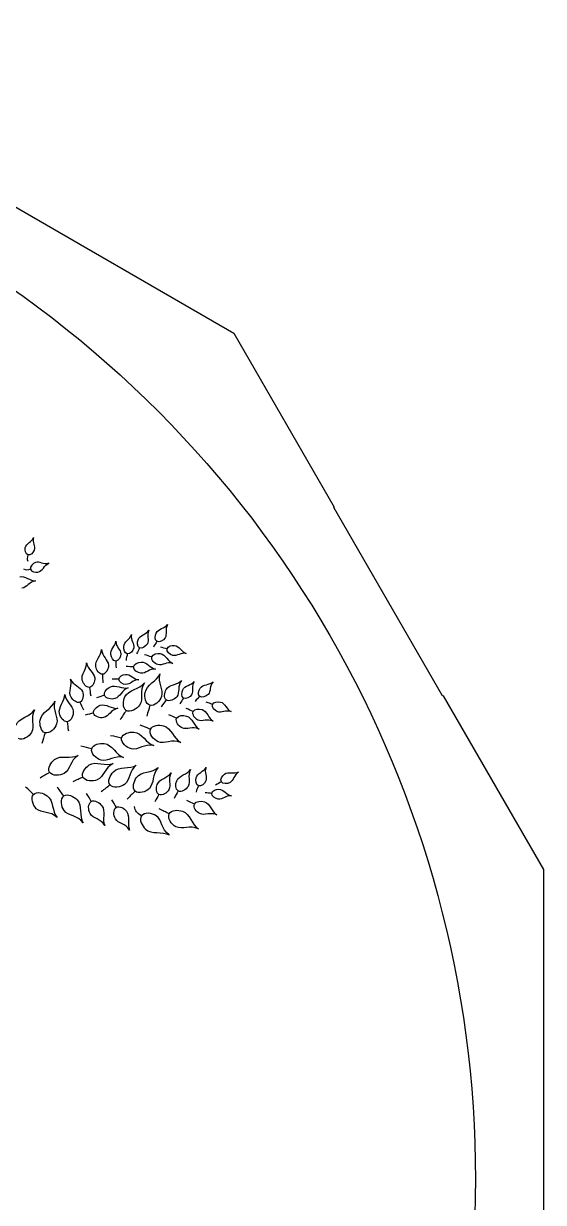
# Model space of a CAD drawing. Extents: x 5.1 to 68.9, y 5.1 to 68.9.
# Drawn here: x 54.54 to 68.88, y 36.37 to 68.88 of the extents above; entities that cross this region are included whole.
import ezdxf

# ---------------------------------------------------------------- set-up
doc = ezdxf.new("R2010")
doc.units = 0
doc.layers.add('View004', color=7, linetype='CONTINUOUS')

msp = doc.modelspace()

# ---------------------------------------------------------------- linework, layer by layer
at = {"layer": 'View004', "color": 7}
for p, q in [((45.549293, 68.88389), (60.343293, 60.342888)), ((60.343293, 60.342888), (63.112293, 55.544889)), ((66.099293, 50.338889), (63.099294, 55.535891)), ((63.112293, 55.544889), (63.099302, 55.535893)), ((66.114292, 50.34589), (66.09929, 50.338879)), ((66.114292, 50.34589), (68.884292, 45.548889)), ((68.884292, 45.548889), (68.884292, 28.466889))]:
    msp.add_line(p, q, dxfattribs=at)
at = {"layer": 'View004', "color": 1}
for p, q in [((54.657029, 54.231357), (54.657027, 54.231357)), ((54.72914, 53.832569), (54.72914, 53.832569)), ((58.218683, 51.847905), (58.218685, 51.847905)), ((57.400775, 51.50017), (57.400775, 51.50017)), ((57.740962, 51.66807), (57.740961, 51.66807)), ((58.077444, 51.417552), (58.077444, 51.41755)), ((58.498823, 51.640442), (58.498823, 51.640441)), ((57.084576, 51.302791), (57.084576, 51.302791)), ((57.574202, 51.138031), (57.574202, 51.138031)), ((56.715265, 50.936063), (56.715265, 50.936063)), ((57.168773, 50.800012), (57.168773, 50.800012)), ((56.358269, 50.576501), (56.358269, 50.576501)), ((56.095683, 50.168125), (56.095682, 50.168125)), ((56.773875, 50.35879), (56.773875, 50.35879)), ((58.026572, 50.08186), (58.026572, 50.08186)), ((58.474563, 50.229962), (58.47458, 50.229962)), ((58.951634, 50.282743), (58.951635, 50.282743)), ((59.396484, 50.330579), (59.396484, 50.330581)), ((59.754583, 50.105828), (59.754583, 50.105821)), ((56.46938, 49.865291), (56.46938, 49.865291)), ((57.368502, 49.941055), (57.368503, 49.941055)), ((59.219219, 49.909666), (59.219219, 49.909668)), ((55.744976, 49.629988), (55.744976, 49.629988)), ((58.763168, 49.723159), (58.763168, 49.723157)), ((55.131407, 49.32304), (55.131405, 49.32304)), ((57.244869, 49.17959), (57.244869, 49.17959)), ((58.040663, 49.418662), (58.040663, 49.418662)), ((56.419913, 48.881611), (56.419913, 48.881611)), ((55.257368, 48.236266), (55.257368, 48.236268)), ((56.178641, 48.102872), (56.178641, 48.102869)), ((56.924037, 47.884668), (56.924037, 47.884671)), ((59.364273, 47.864468), (59.364263, 47.864468)), ((59.996394, 47.973707), (59.996394, 47.973711)), ((54.816135, 47.624627), (54.816135, 47.624625)), ((55.652091, 47.580462), (55.652084, 47.580462)), ((57.614623, 47.716925), (57.614623, 47.716925)), ((58.274132, 47.621392), (58.274134, 47.621392)), ((58.804007, 47.719012), (58.804004, 47.719012)), ((59.733425, 47.651171), (59.733425, 47.651171)), ((56.408385, 47.428994), (56.408383, 47.428994)), ((57.10021, 47.267622), (57.100209, 47.267622)), ((59.252744, 47.356922), (59.252744, 47.356921)), ((57.790742, 47.029937), (57.790742, 47.029948)), ((58.557236, 47.089088), (58.557236, 47.089088))]:
    msp.add_line(p, q, dxfattribs=at)
at = {"layer": 'View004', "color": 3}
msp.add_line((67.00829, 37.008094), (67.00829, 37.008094), dxfattribs=at)
for points in [[(52.00829, 62.988856), (61.290322, 57.629872), (67.00829, 47.726062), (67.00829, 37.008094)], [(67.00829, 37.008094), (67.00829, 26.290126), (61.290322, 16.386315), (52.00829, 11.027331)]]:
    msp.add_open_spline(points, degree=3, dxfattribs=at)
at = {"layer": 'View004', "color": 1}
for points in [[(54.586134, 54.425964), (54.606288, 54.545018), (54.772092, 54.596189), (54.815253, 54.706544)], [(54.815253, 54.706544), (54.770337, 54.568029), (54.868893, 54.469924), (54.834657, 54.363052)], [(54.657027, 54.231357), (54.590905, 54.251211), (54.574608, 54.357894), (54.586134, 54.425964)], [(54.834657, 54.363052), (54.812169, 54.292858), (54.727622, 54.210158), (54.657029, 54.231357)], [(54.657027, 54.231357), (54.637671, 54.155752), (54.619233, 54.113784), (54.659667, 54.058602)], [(54.869356, 54.020109), (54.794928, 53.996595), (54.706991, 53.907414), (54.72914, 53.832569)], [(55.23302, 53.998101), (55.086145, 53.951127), (54.982676, 54.055911), (54.869356, 54.020109)], [(54.93492, 53.756667), (55.061079, 53.777505), (55.115973, 53.952866), (55.23302, 53.998101)], [(54.432368, 53.624069), (54.577022, 53.664557), (54.722573, 53.505147), (54.869646, 53.515137)], [(54.72914, 53.832569), (54.648994, 53.812391), (54.604473, 53.793047), (54.546209, 53.836109)], [(54.72914, 53.832569), (54.749888, 53.762463), (54.862787, 53.744752), (54.93492, 53.756667)], [(54.869646, 53.515137), (54.689956, 53.492181), (54.631862, 53.329232), (54.493442, 53.311051)], [(57.301761, 51.702086), (57.309771, 51.832947), (57.482868, 51.90734), (57.516721, 52.031467)], [(57.516721, 52.031467), (57.484225, 51.876735), (57.601959, 51.782201), (57.577337, 51.662865)], [(57.698313, 51.889987), (57.740655, 52.014741), (57.928125, 52.041133), (57.99374, 52.152531)], [(57.99374, 52.152531), (57.921356, 52.011103), (58.010522, 51.888347), (57.955124, 51.779155)], [(58.218685, 51.847905), (58.15419, 51.886821), (58.165897, 52.003982), (58.196533, 52.072795)], [(58.196533, 52.072795), (58.250119, 52.193148), (58.439217, 52.202266), (58.514756, 52.307189)], [(58.514756, 52.307189), (58.429727, 52.172982), (58.50728, 52.042577), (58.442117, 51.938916)], [(56.944644, 51.478838), (56.924466, 51.608383), (57.077628, 51.718096), (57.084131, 51.846593)], [(57.084131, 51.846593), (57.085511, 51.688491), (57.220741, 51.621344), (57.222229, 51.499504)], [(57.400775, 51.50017), (57.327094, 51.51397), (57.29718, 51.627264), (57.301761, 51.702086)], [(57.740961, 51.66807), (57.673175, 51.700914), (57.674105, 51.818657), (57.698313, 51.889987)], [(57.955124, 51.779155), (57.91874, 51.707438), (57.813332, 51.633002), (57.740962, 51.66807)], [(58.218685, 51.847905), (58.186993, 51.786599), (58.155858, 51.757634), (58.121757, 51.688395)], [(58.442117, 51.938916), (58.399319, 51.870832), (58.287539, 51.806359), (58.218683, 51.847905)], [(58.498823, 51.640441), (58.514981, 51.714014), (58.6297, 51.740529), (58.704707, 51.733597)], [(58.704707, 51.733597), (58.835891, 51.721471), (58.905217, 51.545305), (59.028833, 51.507437)], [(56.532521, 51.151946), (56.502125, 51.314017), (56.690413, 51.457885), (56.693602, 51.619673)], [(56.693602, 51.619673), (56.701462, 51.420973), (56.87408, 51.341809), (56.880678, 51.188698)], [(57.084576, 51.302791), (57.009648, 51.300511), (56.956182, 51.40477), (56.944644, 51.478838)], [(57.222229, 51.499504), (57.223189, 51.419479), (57.164569, 51.305233), (57.084576, 51.302791)], [(57.400775, 51.50017), (57.392597, 51.431978), (57.373667, 51.39413), (57.366005, 51.317705)], [(57.577337, 51.662865), (57.561167, 51.584485), (57.479437, 51.485435), (57.400775, 51.50017)], [(57.740961, 51.66807), (57.715017, 51.604119), (57.686661, 51.572426), (57.659045, 51.500356)], [(58.077444, 51.41755), (58.002226, 51.433228), (57.961862, 51.457966), (57.877417, 51.473854)], [(58.241798, 51.205111), (58.155992, 51.230671), (58.053455, 51.331294), (58.077444, 51.417552)], [(58.077444, 51.41755), (58.099914, 51.498344), (58.229064, 51.520789), (58.312017, 51.508486)], [(58.312017, 51.508486), (58.457102, 51.48697), (58.523369, 51.286887), (58.658463, 51.237217)], [(58.498823, 51.640441), (58.430588, 51.650779), (58.393163, 51.670975), (58.316643, 51.681049)], [(58.656729, 51.458039), (58.57851, 51.476723), (58.481574, 51.561895), (58.498823, 51.640442)], [(59.028833, 51.507437), (58.874436, 51.544895), (58.77582, 51.42959), (58.656729, 51.458039)], [(56.158181, 50.776414), (56.114393, 50.93539), (56.290044, 51.094439), (56.279747, 51.255931)], [(56.279747, 51.255931), (56.304131, 51.058576), (56.48274, 50.994064), (56.502068, 50.842034)], [(56.715265, 50.936063), (56.621161, 50.930303), (56.5499, 51.059281), (56.532521, 51.151946)], [(56.880678, 51.188698), (56.884998, 51.088135), (56.815731, 50.942237), (56.715265, 50.936063)], [(57.084576, 51.302791), (57.091176, 51.234429), (57.080796, 51.193406), (57.089676, 51.117113)], [(57.574202, 51.138031), (57.497368, 51.137747), (57.452747, 51.153565), (57.366843, 51.151573)], [(57.779087, 50.964349), (57.689844, 50.971537), (57.568648, 51.048673), (57.574202, 51.138031)], [(57.574202, 51.138031), (57.579422, 51.221731), (57.701079, 51.270505), (57.784779, 51.275695)], [(58.180002, 51.082279), (58.003747, 51.097105), (57.914962, 50.953405), (57.779087, 50.964349)], [(57.784779, 51.275695), (57.931169, 51.284773), (58.03754, 51.102815), (58.180002, 51.082279)], [(58.658463, 51.237217), (58.489127, 51.288319), (58.372438, 51.166187), (58.241798, 51.205111)], [(55.849151, 50.306774), (55.764171, 50.448086), (55.890503, 50.64856), (55.837103, 50.801314)], [(55.837103, 50.801314), (55.913729, 50.617815), (56.103113, 50.603782), (56.162666, 50.462572)], [(56.358269, 50.576501), (56.264974, 50.562899), (56.183217, 50.685517), (56.158181, 50.776414)], [(56.502068, 50.842034), (56.514764, 50.742181), (56.457872, 50.59102), (56.358269, 50.576501)], [(56.715265, 50.936063), (56.726221, 50.850379), (56.714749, 50.798405), (56.728861, 50.702839)], [(57.168773, 50.800012), (57.09991, 50.795452), (57.059019, 50.807104), (56.982123, 50.80049)], [(57.168773, 50.800012), (57.16873, 50.875337), (57.275064, 50.925903), (57.349806, 50.935263)], [(57.362211, 50.655833), (57.281804, 50.657273), (57.168818, 50.719592), (57.168773, 50.800012)], [(57.349806, 50.935263), (57.480528, 50.951637), (57.586117, 50.794495), (57.714984, 50.784097)], [(57.714984, 50.784097), (57.556145, 50.787457), (57.484633, 50.653662), (57.362211, 50.655833)], [(57.893208, 50.433526), (57.92697, 50.650178), (58.226801, 50.747044), (58.302538, 50.948451)], [(58.302538, 50.948451), (58.224287, 50.695871), (58.405578, 50.520089), (58.34596, 50.32522)], [(58.4738, 50.512805), (58.554924, 50.656364), (58.79162, 50.645161), (58.898256, 50.766875)], [(58.898256, 50.766875), (58.776301, 50.609807), (58.857366, 50.438076), (58.763808, 50.316696)], [(58.929483, 50.507632), (58.983069, 50.627986), (59.172168, 50.637103), (59.247706, 50.742026)], [(59.247706, 50.742026), (59.162678, 50.607819), (59.24023, 50.477414), (59.175067, 50.373754)], [(59.414466, 50.555842), (59.488497, 50.664818), (59.676226, 50.64034), (59.769135, 50.730245)], [(59.769135, 50.730245), (59.661705, 50.613196), (59.714967, 50.471129), (59.632493, 50.380631)], [(56.162666, 50.462572), (56.20178, 50.369827), (56.187698, 50.20893), (56.095683, 50.168125)], [(56.358269, 50.576501), (56.376323, 50.492027), (56.369219, 50.439278), (56.391245, 50.345219)], [(56.773875, 50.35879), (56.743407, 50.448011), (56.848959, 50.550859), (56.933727, 50.592131)], [(56.933727, 50.592131), (57.081983, 50.664317), (57.270534, 50.520794), (57.427403, 50.560517)], [(57.427403, 50.560517), (57.23786, 50.500373), (57.207179, 50.312965), (57.061267, 50.266098)], [(57.336679, 50.315811), (57.428552, 50.514902), (57.743455, 50.525838), (57.871517, 50.698757)], [(57.871517, 50.698757), (57.727005, 50.477316), (57.853145, 50.25856), (57.742378, 50.087508)], [(58.026572, 50.08186), (57.906038, 50.116336), (57.873904, 50.309653), (57.893208, 50.433526)], [(58.47458, 50.229962), (58.398866, 50.286146), (58.427432, 50.430723), (58.4738, 50.512805)], [(58.951635, 50.282743), (58.88714, 50.321659), (58.898847, 50.438819), (58.929483, 50.507632)], [(59.396484, 50.330581), (59.339892, 50.380291), (59.372136, 50.493534), (59.414466, 50.555842)], [(54.996352, 49.674062), (55.02907, 49.890873), (55.328435, 49.989178), (55.403204, 50.190947)], [(55.403204, 50.190947), (55.326167, 49.937994), (55.508301, 49.763084), (55.44962, 49.567931)], [(55.530041, 49.855462), (55.486097, 50.03167), (55.683756, 50.202073), (55.676752, 50.380153)], [(55.676752, 50.380153), (55.698304, 50.162209), (55.893222, 50.086388), (55.910423, 49.918483)], [(56.095682, 50.168125), (56.009495, 50.129905), (55.897739, 50.225977), (55.849151, 50.306774)], [(56.095682, 50.168125), (56.135816, 50.091632), (56.143178, 50.038921), (56.189719, 49.954267)], [(56.46938, 49.865291), (56.448272, 49.95718), (56.563874, 50.048592), (56.652446, 50.080901)], [(56.773875, 50.35879), (56.694141, 50.325562), (56.640985, 50.322874), (56.552556, 50.28398)], [(56.652446, 50.080901), (56.807357, 50.137409), (56.980099, 49.975207), (57.140228, 49.998538)], [(57.061267, 50.266098), (56.965433, 50.235312), (56.806406, 50.263518), (56.773875, 50.35879)], [(57.368503, 49.941055), (57.262043, 50.007262), (57.28415, 50.201978), (57.336679, 50.315811)], [(57.742378, 50.087508), (57.669627, 49.97516), (57.48216, 49.87037), (57.368502, 49.941055)], [(58.026572, 50.08186), (58.002308, 49.969588), (57.964886, 49.909519), (57.940205, 49.783456)], [(58.34596, 50.32522), (58.306804, 50.19723), (58.155257, 50.045051), (58.026572, 50.08186)], [(58.47458, 50.229962), (58.427774, 50.157359), (58.385529, 50.124986), (58.33478, 50.042787)], [(58.763808, 50.316696), (58.702359, 50.236973), (58.555396, 50.169981), (58.474563, 50.229962)], [(58.951635, 50.282743), (58.919943, 50.221436), (58.888808, 50.192471), (58.854707, 50.123233)], [(59.175067, 50.373754), (59.132269, 50.305669), (59.02049, 50.241196), (58.951634, 50.282743)], [(59.396484, 50.330581), (59.354448, 50.275849), (59.318678, 50.252848), (59.272867, 50.190733)], [(59.632493, 50.380631), (59.578325, 50.321189), (59.456904, 50.277509), (59.396484, 50.330579)], [(59.754583, 50.105821), (59.688229, 50.124793), (59.653691, 50.149603), (59.579085, 50.169373)], [(59.887888, 49.904743), (59.812698, 49.933267), (59.727439, 50.030129), (59.754583, 50.105828)], [(59.754583, 50.105821), (59.780011, 50.176726), (59.897177, 50.188366), (59.970682, 50.171906)], [(59.970682, 50.171906), (60.099242, 50.143118), (60.145489, 49.959535), (60.263253, 49.906183)], [(54.335578, 49.533673), (54.412722, 49.738921), (54.725994, 49.77274), (54.841136, 49.954519)], [(54.841136, 49.954519), (54.713118, 49.72315), (54.854846, 49.514151), (54.756813, 49.335494)], [(55.744976, 49.629988), (55.641892, 49.61752), (55.555167, 49.754713), (55.530041, 49.855462)], [(55.910423, 49.918483), (55.921721, 49.808204), (55.855031, 49.643301), (55.744976, 49.629988)], [(56.46938, 49.865291), (56.386644, 49.840463), (56.333494, 49.843271), (56.241526, 49.813709)], [(56.745679, 49.743453), (56.647181, 49.722717), (56.491913, 49.767189), (56.46938, 49.865291)], [(57.140228, 49.998538), (56.945493, 49.958266), (56.895646, 49.77502), (56.745679, 49.743453)], [(57.368503, 49.941055), (57.314383, 49.839738), (57.261924, 49.792233), (57.203622, 49.67777)], [(58.763168, 49.723157), (58.682084, 49.752947), (58.641253, 49.787086), (58.549944, 49.818625)], [(58.763168, 49.723157), (58.801424, 49.809328), (58.948752, 49.813083), (59.038993, 49.785778)], [(59.219219, 49.909668), (59.147097, 49.936164), (59.110778, 49.96653), (59.02956, 49.994584)], [(59.038993, 49.785778), (59.196822, 49.738024), (59.237669, 49.504609), (59.379763, 49.427182)], [(59.35078, 49.675498), (59.269629, 49.713316), (59.182888, 49.827837), (59.219219, 49.909666)], [(59.219219, 49.909668), (59.253251, 49.986314), (59.384291, 49.989655), (59.464558, 49.965366)], [(59.464558, 49.965366), (59.604944, 49.922886), (59.641276, 49.715273), (59.767666, 49.646404)], [(60.263253, 49.906183), (60.114908, 49.963063), (60.002368, 49.861303), (59.887888, 49.904743)], [(55.131405, 49.32304), (55.010706, 49.35694), (54.977644, 49.550096), (54.996352, 49.674062)], [(55.44962, 49.567931), (55.411082, 49.439755), (55.260266, 49.286849), (55.131407, 49.32304)], [(55.744976, 49.629988), (55.762586, 49.536496), (55.753352, 49.478611), (55.775078, 49.37446)], [(58.040663, 49.418662), (57.931361, 49.453972), (57.875312, 49.497184), (57.75233, 49.534282)], [(58.040663, 49.418662), (58.086959, 49.535169), (58.282512, 49.547915), (58.403851, 49.516385)], [(58.403851, 49.516385), (58.61607, 49.461245), (58.682633, 49.153262), (58.875507, 49.057867)], [(58.911077, 49.459894), (58.819842, 49.502416), (58.722323, 49.631162), (58.763168, 49.723159)], [(59.379763, 49.427182), (59.199821, 49.511823), (59.049984, 49.395154), (58.911077, 49.459894)], [(59.767666, 49.646404), (59.607611, 49.72169), (59.474334, 49.617916), (59.35078, 49.675498)], [(54.756813, 49.335494), (54.692429, 49.218151), (54.513084, 49.099998), (54.394584, 49.162225)], [(55.131405, 49.32304), (55.107681, 49.210652), (55.070547, 49.150404), (55.046472, 49.024225)], [(57.244869, 49.17959), (57.131038, 49.194956), (57.068215, 49.227548), (56.940603, 49.242253)], [(57.512563, 48.880304), (57.381893, 48.909284), (57.218281, 49.048412), (57.244869, 49.17959)], [(57.244869, 49.17959), (57.269775, 49.30246), (57.459967, 49.349678), (57.584974, 49.340164)], [(57.584974, 49.340164), (57.803608, 49.323526), (57.923725, 49.032226), (58.130459, 48.972542)], [(58.251048, 49.076653), (58.127587, 49.128343), (57.991237, 49.294277), (58.040663, 49.418662)], [(58.875507, 49.057867), (58.631963, 49.160854), (58.43902, 48.997945), (58.251048, 49.076653)], [(56.419913, 48.881611), (56.306724, 48.901153), (56.245141, 48.936031), (56.118156, 48.955415)], [(56.676426, 48.572689), (56.546909, 48.606457), (56.388522, 48.751499), (56.419913, 48.881611)], [(56.419913, 48.881611), (56.449319, 49.003483), (56.641117, 49.043678), (56.76569, 49.029576)], [(56.76569, 49.029576), (56.983565, 49.00491), (57.092894, 48.709396), (57.297294, 48.642153)], [(58.130459, 48.972542), (57.872513, 49.030712), (57.711513, 48.836175), (57.512563, 48.880304)], [(55.257368, 48.236268), (55.190969, 48.342608), (55.296602, 48.507667), (55.393915, 48.586711)], [(55.393915, 48.586711), (55.564108, 48.724957), (55.851617, 48.596029), (56.042766, 48.69484)], [(56.042766, 48.69484), (55.815471, 48.55972), (55.832328, 48.307764), (55.657526, 48.203014)], [(56.352674, 48.436288), (56.536958, 48.555104), (56.808652, 48.395524), (57.009456, 48.472852)], [(57.009456, 48.472852), (56.768754, 48.363386), (56.757971, 48.111097), (56.572767, 48.02608)], [(57.297294, 48.642153), (57.04166, 48.709766), (56.873619, 48.521277), (56.676426, 48.572689)], [(55.257368, 48.236268), (55.164147, 48.169159), (55.096122, 48.149628), (54.993352, 48.072562)], [(55.657526, 48.203014), (55.542717, 48.134212), (55.328258, 48.122737), (55.257368, 48.236266)], [(56.178641, 48.102869), (56.124263, 48.215831), (56.247306, 48.368354), (56.352674, 48.436288)], [(56.924037, 47.884671), (56.845374, 47.98229), (56.930475, 48.158816), (57.017612, 48.24895)], [(57.017612, 48.24895), (57.170014, 48.406592), (57.4709, 48.313043), (57.648833, 48.434042)], [(57.648833, 48.434042), (57.439364, 48.272663), (57.486288, 48.024542), (57.325296, 47.899602)], [(57.656311, 48.090713), (57.785158, 48.268128), (58.096173, 48.217597), (58.255426, 48.3623)], [(58.255426, 48.3623), (58.070598, 48.173201), (58.151775, 47.934086), (58.009847, 47.78785)], [(58.229602, 47.900708), (58.287532, 48.055094), (58.523108, 48.080659), (58.609622, 48.217411)], [(58.609622, 48.217411), (58.513446, 48.04336), (58.620116, 47.886245), (58.546468, 47.751847)], [(58.763882, 47.998996), (58.824235, 48.15245), (59.060186, 48.174301), (59.148843, 48.309673)], [(59.148843, 48.309673), (59.049938, 48.137158), (59.154123, 47.978383), (59.078364, 47.845162)], [(59.302276, 48.081778), (59.333488, 48.20977), (59.517913, 48.252538), (59.573483, 48.369272)], [(59.573483, 48.369272), (59.513807, 48.222029), (59.613419, 48.107585), (59.567843, 47.993947)], [(59.996394, 47.973711), (59.95767, 48.03832), (60.022932, 48.136322), (60.082252, 48.182743)], [(60.082252, 48.182743), (60.186004, 48.263933), (60.357313, 48.183341), (60.473223, 48.240607)], [(60.473223, 48.240607), (60.335202, 48.16192), (60.342575, 48.010376), (60.236421, 47.949359)], [(54.816135, 47.624625), (54.726736, 47.696746), (54.689888, 47.757172), (54.588359, 47.835864)], [(55.652084, 47.580462), (55.576626, 47.667063), (55.550876, 47.732986), (55.464619, 47.828173)], [(56.178641, 48.102869), (56.078644, 48.046349), (56.008891, 48.034373), (55.898313, 47.969002)], [(56.572767, 48.02608), (56.451126, 47.970238), (56.236697, 47.982274), (56.178641, 48.102872)], [(56.924037, 47.884671), (56.839528, 47.806876), (56.774333, 47.779336), (56.681537, 47.690511)], [(57.325296, 47.899602), (57.219558, 47.81754), (57.008018, 47.780452), (56.924037, 47.884668)], [(57.614623, 47.716925), (57.523076, 47.802578), (57.582637, 47.989274), (57.656311, 48.090713)], [(58.274134, 47.621392), (58.190637, 47.66518), (58.196481, 47.812436), (58.229602, 47.900708)], [(58.804004, 47.719012), (58.721207, 47.764108), (58.72937, 47.911257), (58.763882, 47.998996)], [(59.078364, 47.845162), (59.028612, 47.757662), (58.892402, 47.670866), (58.804007, 47.719012)], [(59.364263, 47.864468), (59.293851, 47.891228), (59.284429, 48.008596), (59.302276, 48.081778)], [(59.364263, 47.864468), (59.344037, 47.798483), (59.318579, 47.764421), (59.297404, 47.690203)], [(59.567843, 47.993947), (59.537903, 47.919309), (59.439446, 47.835896), (59.364273, 47.864468)], [(59.996394, 47.973711), (59.939658, 47.934417), (59.898581, 47.923425), (59.836002, 47.878252)], [(60.236421, 47.949359), (60.166699, 47.909279), (60.03774, 47.904731), (59.996394, 47.973707)], [(54.890036, 47.229949), (54.793287, 47.322439), (54.72543, 47.526204), (54.816135, 47.624627)], [(54.816135, 47.624625), (54.901096, 47.716815), (55.088236, 47.658663), (55.190227, 47.585757)], [(55.190227, 47.585757), (55.368608, 47.45825), (55.32042, 47.146864), (55.46632, 46.988705)], [(55.656051, 47.178944), (55.576907, 47.286884), (55.54561, 47.499358), (55.652091, 47.580462)], [(55.652084, 47.580462), (55.751815, 47.656429), (55.925951, 47.566542), (56.013672, 47.476974)], [(56.013672, 47.476974), (56.167094, 47.320323), (56.065362, 47.022105), (56.181457, 46.840934)], [(56.408383, 47.428994), (56.353805, 47.507971), (56.33858, 47.565128), (56.275836, 47.652245)], [(56.408383, 47.428994), (56.498312, 47.482766), (56.634537, 47.391842), (56.699022, 47.309252)], [(57.100209, 47.267622), (57.047031, 47.342155), (57.031695, 47.396443), (56.970615, 47.478622)], [(57.614623, 47.716925), (57.54183, 47.628071), (57.48113, 47.59168), (57.401675, 47.490745)], [(58.009847, 47.78785), (57.916631, 47.691801), (57.712361, 47.625481), (57.614623, 47.716925)], [(58.274134, 47.621392), (58.23913, 47.54242), (58.202403, 47.503898), (58.164987, 47.414836)], [(58.546468, 47.751847), (58.498096, 47.663574), (58.363274, 47.574644), (58.274132, 47.621392)], [(58.804004, 47.719012), (58.767764, 47.640601), (58.730432, 47.602663), (58.691617, 47.514201)], [(59.733425, 47.651171), (59.664442, 47.653271), (59.624867, 47.668811), (59.54769, 47.669639)], [(59.912063, 47.489017), (59.832168, 47.498185), (59.725718, 47.571122), (59.733425, 47.651171)], [(59.733425, 47.651171), (59.740643, 47.72615), (59.851357, 47.766229), (59.926654, 47.768341)], [(60.275559, 47.582675), (60.117784, 47.601353), (60.033706, 47.475053), (59.912063, 47.489017)], [(59.926654, 47.768341), (60.058345, 47.772061), (60.148294, 47.605448), (60.275559, 47.582675)], [(55.46632, 46.988705), (55.275834, 47.172103), (55.037336, 47.089127), (54.890036, 47.229949)], [(56.181457, 46.840934), (56.025858, 47.054731), (55.776548, 47.014601), (55.656051, 47.178944)], [(56.374155, 47.09515), (56.318511, 47.192193), (56.312373, 47.371584), (56.408385, 47.428994)], [(56.699022, 47.309252), (56.811804, 47.164811), (56.699445, 46.926638), (56.778934, 46.765321)], [(57.072346, 46.948772), (57.017896, 47.040518), (57.009474, 47.211502), (57.10021, 47.267622)], [(57.100209, 47.267622), (57.185197, 47.320188), (57.316406, 47.235426), (57.37908, 47.157594)], [(57.37908, 47.157594), (57.488699, 47.021466), (57.38496, 46.792732), (57.46307, 46.640034)], [(57.790742, 47.029948), (57.67779, 47.119571), (57.603774, 47.16073), (57.601593, 47.287081)], [(58.557236, 47.089088), (58.450718, 47.132072), (58.39788, 47.179157), (58.277843, 47.224897)], [(58.557236, 47.089088), (58.611692, 47.202013), (58.807655, 47.200837), (58.926448, 47.160769)], [(58.926448, 47.160769), (59.134215, 47.090693), (59.178733, 46.778761), (59.364345, 46.669907)], [(59.252744, 47.356921), (59.17166, 47.386705), (59.130829, 47.420849), (59.03952, 47.452388)], [(59.400652, 47.093657), (59.309418, 47.136179), (59.211899, 47.264926), (59.252744, 47.356922)], [(59.252744, 47.356921), (59.290999, 47.443091), (59.438328, 47.446846), (59.528569, 47.419541)], [(59.869339, 47.060945), (59.689396, 47.145586), (59.53956, 47.028917), (59.400652, 47.093657)], [(59.528569, 47.419541), (59.686398, 47.371787), (59.727245, 47.138372), (59.869339, 47.060945)], [(56.778934, 46.765321), (56.669684, 46.957427), (56.458874, 46.947396), (56.374155, 47.09515)], [(57.46307, 46.640034), (57.356138, 46.821667), (57.155249, 46.809085), (57.072346, 46.948772)], [(57.790742, 47.029948), (57.715631, 46.926854), (57.810836, 46.751672), (57.903849, 46.664386)], [(58.199251, 47.034617), (58.087739, 47.112782), (57.870933, 47.140011), (57.790742, 47.029937)], [(58.554465, 46.507504), (58.333618, 46.661143), (58.369033, 46.915612), (58.199251, 47.034617)], [(58.742797, 46.732999), (58.62332, 46.79333), (58.4991, 46.968528), (58.557236, 47.089088)], [(57.903849, 46.664386), (58.06652, 46.511722), (58.367661, 46.621666), (58.554465, 46.507504)], [(59.364345, 46.669907), (59.128731, 46.789933), (58.924704, 46.641143), (58.742797, 46.732999)]]:
    msp.add_open_spline(points, degree=3, dxfattribs=at)

doc.saveas('drawing.dxf')
